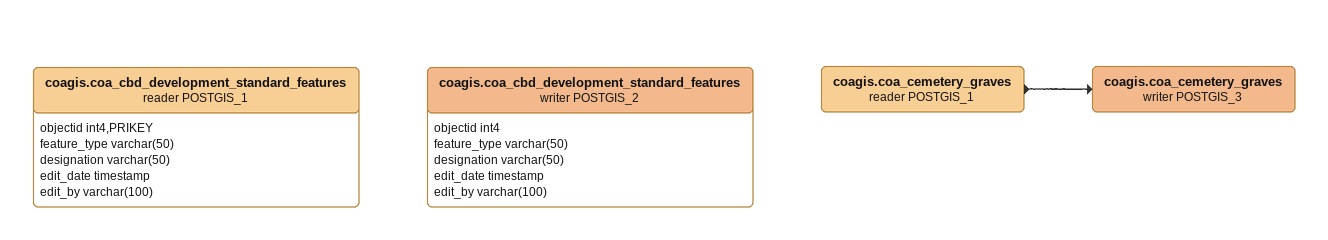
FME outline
coagis.coa_cbd_development_standard_features (reader POSTGIS_1)
    attributes: objectid int4,PRIKEY, feature_type varchar(50), designation varchar(50), edit_date timestamp, edit_by varchar(100)
coagis.coa_cbd_development_standard_features (writer POSTGIS_2)
    attributes: objectid int4, feature_type varchar(50), designation varchar(50), edit_date timestamp, edit_by varchar(100)
coagis.coa_cemetery_graves (reader POSTGIS_1)
    -> coagis.coa_cemetery_graves (writer POSTGIS_3)
coagis.coa_cemetery_graves (writer POSTGIS_3)
